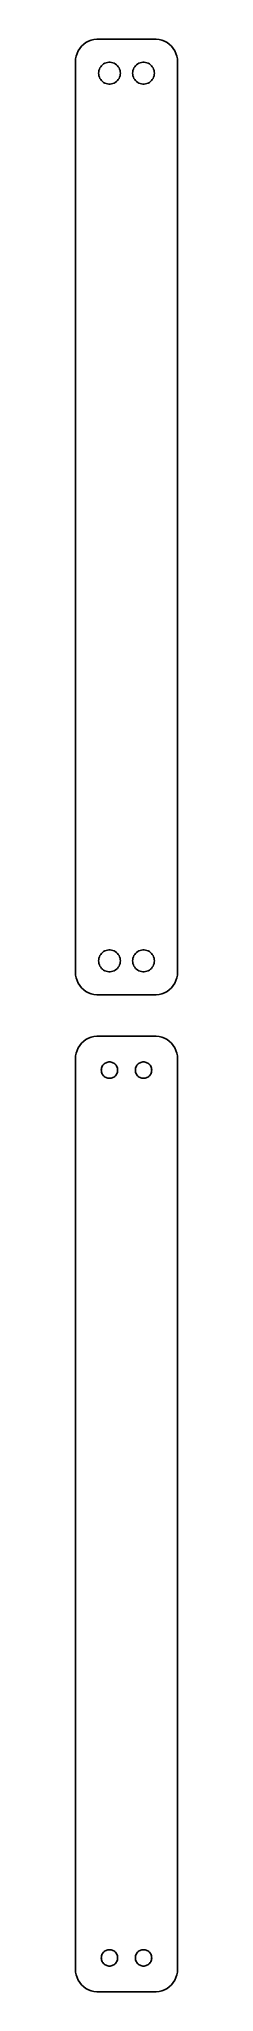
# Model space of a CAD drawing. Header units: metres. Extents: x -11 to 11, y 114 to 543.
import ezdxf

# ---------------------------------------------------------------- set-up
doc = ezdxf.new("R2010")
doc.units = ezdxf.units.M

msp = doc.modelspace()

# ---------------------------------------------------------------- linework, layer by layer
for p, q in [((-10.2951, 540.939), (-10.6315, 540.409)), ((-9.89484, 541.423), (-10.2951, 540.939)), ((-9.43712, 541.853), (-9.89484, 541.423)), ((-8.92912, 542.222), (-9.43712, 541.853)), ((-8.37889, 542.524), (-8.92912, 542.222)), ((-7.79507, 542.755), (-8.37889, 542.524)), ((-7.1869, 542.911), (-7.79507, 542.755)), ((-6.56395, 542.99), (-7.1869, 542.911)), ((6.56395, 542.99), (-6.56395, 542.99)), ((7.1869, 542.911), (6.56395, 542.99)), ((7.79507, 542.755), (7.1869, 542.911)), ((8.37889, 542.524), (7.79507, 542.755)), ((8.92912, 542.222), (8.37889, 542.524)), ((9.43712, 541.853), (8.92912, 542.222)), ((9.89484, 541.423), (9.43712, 541.853)), ((10.2951, 540.939), (9.89484, 541.423)), ((10.6315, 540.409), (10.2951, 540.939)), ((-11.2106, 538.627), (-11.25, 538)), ((-11.25, 538), (-11.25, 338)), ((-11.0929, 539.243), (-11.2106, 538.627)), ((-10.8989, 539.841), (-11.0929, 539.243)), ((-10.6315, 540.409), (-10.8989, 539.841)), ((-6.07458, 536.097), (-5.98146, 536.383)), ((-5.98146, 536.383), (-5.85313, 536.656)), ((-5.85313, 536.656), (-5.69164, 536.911)), ((-5.69164, 536.911), (-5.49951, 537.143)), ((-5.49951, 537.143), (-5.27982, 537.349)), ((-5.27982, 537.349), (-5.03598, 537.526)), ((-5.03598, 537.526), (-4.77187, 537.672)), ((-4.77187, 537.672), (-4.49164, 537.783)), ((-4.49164, 537.783), (-4.19971, 537.857)), ((-4.19971, 537.857), (-3.9007, 537.895)), ((-3.9007, 537.895), (-3.59929, 537.895)), ((-3.59929, 537.895), (-3.30028, 537.857)), ((-3.30028, 537.857), (-3.00835, 537.783)), ((-3.00835, 537.783), (-2.72812, 537.672)), ((-2.72812, 537.672), (-2.464, 537.526)), ((-2.464, 537.526), (-2.22017, 537.349)), ((-2.22017, 537.349), (-2.00047, 537.143)), ((-2.00047, 537.143), (-1.80835, 536.911)), ((-1.80835, 536.911), (-1.64685, 536.656)), ((-1.64685, 536.656), (-1.51852, 536.383)), ((-1.51852, 536.383), (-1.4254, 536.097)), ((1.4254, 536.097), (1.51852, 536.383)), ((1.51852, 536.383), (1.64685, 536.656)), ((1.64685, 536.656), (1.80835, 536.911)), ((1.80835, 536.911), (2.00047, 537.143)), ((2.00047, 537.143), (2.22017, 537.349)), ((2.22017, 537.349), (2.464, 537.526)), ((2.464, 537.526), (2.72812, 537.672)), ((2.72812, 537.672), (3.00835, 537.783)), ((3.00835, 537.783), (3.30028, 537.857)), ((3.30028, 537.857), (3.59929, 537.895)), ((3.59929, 537.895), (3.9007, 537.895)), ((3.9007, 537.895), (4.19971, 537.857)), ((4.19971, 537.857), (4.49164, 537.783)), ((4.49164, 537.783), (4.77187, 537.672)), ((4.77187, 537.672), (5.03598, 537.526)), ((5.03598, 537.526), (5.27982, 537.349)), ((5.27982, 537.349), (5.49951, 537.143)), ((5.49951, 537.143), (5.69164, 536.911)), ((5.69164, 536.911), (5.85313, 536.656)), ((5.85313, 536.656), (5.98146, 536.383)), ((5.98146, 536.383), (6.07458, 536.097)), ((10.8989, 539.841), (10.6315, 540.409)), ((11.0929, 539.243), (10.8989, 539.841)), ((11.2106, 538.627), (11.0929, 539.243)), ((11.25, 538), (11.2106, 538.627)), ((11.25, 338), (11.25, 538)), ((-6.14999, 535.5), (-6.13107, 535.801)), ((-6.13107, 535.199), (-6.14999, 535.5)), ((-6.13107, 535.801), (-6.07458, 536.097)), ((-6.07458, 534.903), (-6.13107, 535.199)), ((-5.98146, 534.617), (-6.07458, 534.903)), ((-5.85313, 534.344), (-5.98146, 534.617)), ((-5.69164, 534.089), (-5.85313, 534.344)), ((-5.49951, 533.857), (-5.69164, 534.089)), ((-5.27982, 533.651), (-5.49951, 533.857)), ((-5.03598, 533.474), (-5.27982, 533.651)), ((-4.77187, 533.328), (-5.03598, 533.474)), ((-4.49164, 533.217), (-4.77187, 533.328)), ((-4.19971, 533.143), (-4.49164, 533.217)), ((-3.9007, 533.105), (-4.19971, 533.143)), ((-3.59929, 533.105), (-3.9007, 533.105)), ((-3.30028, 533.143), (-3.59929, 533.105)), ((-3.00835, 533.217), (-3.30028, 533.143)), ((-2.72812, 533.328), (-3.00835, 533.217)), ((-2.464, 533.474), (-2.72812, 533.328)), ((-2.22017, 533.651), (-2.464, 533.474)), ((-2.00047, 533.857), (-2.22017, 533.651)), ((-1.80835, 534.089), (-2.00047, 533.857)), ((-1.64685, 534.344), (-1.80835, 534.089)), ((-1.51852, 534.617), (-1.64685, 534.344)), ((-1.4254, 534.903), (-1.51852, 534.617)), ((-1.4254, 536.097), (-1.36891, 535.801)), ((-1.36891, 535.199), (-1.4254, 534.903)), ((-1.36891, 535.801), (-1.34999, 535.5)), ((-1.34999, 535.5), (-1.36891, 535.199)), ((1.34999, 535.5), (1.36891, 535.801)), ((1.36891, 535.199), (1.34999, 535.5)), ((1.36891, 535.801), (1.4254, 536.097)), ((1.4254, 534.903), (1.36891, 535.199)), ((1.51852, 534.617), (1.4254, 534.903)), ((1.64685, 534.344), (1.51852, 534.617)), ((1.80835, 534.089), (1.64685, 534.344)), ((2.00047, 533.857), (1.80835, 534.089)), ((2.22017, 533.651), (2.00047, 533.857)), ((2.464, 533.474), (2.22017, 533.651)), ((2.72812, 533.328), (2.464, 533.474)), ((3.00835, 533.217), (2.72812, 533.328)), ((3.30028, 533.143), (3.00835, 533.217)), ((3.59929, 533.105), (3.30028, 533.143)), ((3.9007, 533.105), (3.59929, 533.105)), ((4.19971, 533.143), (3.9007, 533.105)), ((4.49164, 533.217), (4.19971, 533.143)), ((4.77187, 533.328), (4.49164, 533.217)), ((5.03598, 533.474), (4.77187, 533.328)), ((5.27982, 533.651), (5.03598, 533.474)), ((5.49951, 533.857), (5.27982, 533.651)), ((5.69164, 534.089), (5.49951, 533.857)), ((5.85313, 534.344), (5.69164, 534.089)), ((5.98146, 534.617), (5.85313, 534.344)), ((6.07458, 534.903), (5.98146, 534.617)), ((6.07458, 536.097), (6.13107, 535.801)), ((6.13107, 535.199), (6.07458, 534.903)), ((6.13107, 535.801), (6.14999, 535.5)), ((6.14999, 535.5), (6.13107, 535.199)), ((-6.14999, 340.5), (-6.13107, 340.801)), ((-6.13107, 340.199), (-6.14999, 340.5)), ((-6.13107, 340.801), (-6.07458, 341.097)), ((-6.07458, 339.903), (-6.13107, 340.199)), ((-6.07458, 341.097), (-5.98146, 341.383)), ((-5.98146, 339.617), (-6.07458, 339.903)), ((-5.98146, 341.383), (-5.85313, 341.656)), ((-5.85313, 339.344), (-5.98146, 339.617)), ((-5.85313, 341.656), (-5.69164, 341.911)), ((-5.69164, 339.089), (-5.85313, 339.344)), ((-5.69164, 341.911), (-5.49951, 342.143)), ((-5.49951, 338.857), (-5.69164, 339.089)), ((-5.49951, 342.143), (-5.27982, 342.349)), ((-5.27982, 342.349), (-5.03598, 342.526)), ((-5.03598, 342.526), (-4.77187, 342.672)), ((-4.77187, 342.672), (-4.49164, 342.783)), ((-4.49164, 342.783), (-4.19971, 342.857)), ((-4.19971, 342.857), (-3.9007, 342.895)), ((-3.9007, 342.895), (-3.59929, 342.895)), ((-3.59929, 342.895), (-3.30028, 342.857)), ((-3.30028, 342.857), (-3.00835, 342.783)), ((-3.00835, 342.783), (-2.72812, 342.672)), ((-2.72812, 342.672), (-2.464, 342.526)), ((-2.464, 342.526), (-2.22017, 342.349)), ((-2.22017, 342.349), (-2.00047, 342.143)), ((-2.00047, 342.143), (-1.80835, 341.911)), ((-1.80835, 339.089), (-2.00047, 338.857)), ((-1.80835, 341.911), (-1.64685, 341.656)), ((-1.64685, 339.344), (-1.80835, 339.089)), ((-1.64685, 341.656), (-1.51852, 341.383)), ((-1.51852, 339.617), (-1.64685, 339.344)), ((-1.51852, 341.383), (-1.4254, 341.097)), ((-1.4254, 339.903), (-1.51852, 339.617)), ((-1.4254, 341.097), (-1.36891, 340.801)), ((-1.36891, 340.199), (-1.4254, 339.903)), ((-1.36891, 340.801), (-1.34999, 340.5)), ((-1.34999, 340.5), (-1.36891, 340.199)), ((1.34999, 340.5), (1.36891, 340.801)), ((1.36891, 340.199), (1.34999, 340.5)), ((1.36891, 340.801), (1.4254, 341.097)), ((1.4254, 339.903), (1.36891, 340.199)), ((1.4254, 341.097), (1.51852, 341.383)), ((1.51852, 339.617), (1.4254, 339.903)), ((1.51852, 341.383), (1.64685, 341.656)), ((1.64685, 339.344), (1.51852, 339.617)), ((1.64685, 341.656), (1.80835, 341.911)), ((1.80835, 339.089), (1.64685, 339.344)), ((1.80835, 341.911), (2.00047, 342.143)), ((2.00047, 338.857), (1.80835, 339.089)), ((2.00047, 342.143), (2.22017, 342.349)), ((2.22017, 342.349), (2.464, 342.526)), ((2.464, 342.526), (2.72812, 342.672)), ((2.72812, 342.672), (3.00835, 342.783)), ((3.00835, 342.783), (3.30028, 342.857)), ((3.30028, 342.857), (3.59929, 342.895)), ((3.59929, 342.895), (3.9007, 342.895)), ((3.9007, 342.895), (4.19971, 342.857)), ((4.19971, 342.857), (4.49164, 342.783)), ((4.49164, 342.783), (4.77187, 342.672)), ((4.77187, 342.672), (5.03598, 342.526)), ((5.03598, 342.526), (5.27982, 342.349)), ((5.27982, 342.349), (5.49951, 342.143)), ((5.49951, 342.143), (5.69164, 341.911)), ((5.69164, 339.089), (5.49951, 338.857)), ((5.69164, 341.911), (5.85313, 341.656)), ((5.85313, 339.344), (5.69164, 339.089)), ((5.85313, 341.656), (5.98146, 341.383)), ((5.98146, 339.617), (5.85313, 339.344)), ((5.98146, 341.383), (6.07458, 341.097)), ((6.07458, 339.903), (5.98146, 339.617)), ((6.07458, 341.097), (6.13107, 340.801)), ((6.13107, 340.199), (6.07458, 339.903)), ((6.13107, 340.801), (6.14999, 340.5)), ((6.14999, 340.5), (6.13107, 340.199)), ((-11.25, 338), (-11.2106, 337.373)), ((-11.2106, 337.373), (-11.0929, 336.757)), ((-11.0929, 336.757), (-10.8989, 336.159)), ((-10.8989, 336.159), (-10.6315, 335.591)), ((-10.6315, 335.591), (-10.2951, 335.061)), ((-10.2951, 335.061), (-9.89484, 334.577)), ((-5.27982, 338.651), (-5.49951, 338.857)), ((-5.03598, 338.474), (-5.27982, 338.651)), ((-4.77187, 338.328), (-5.03598, 338.474)), ((-4.49164, 338.217), (-4.77187, 338.328)), ((-4.19971, 338.143), (-4.49164, 338.217)), ((-3.9007, 338.105), (-4.19971, 338.143)), ((-3.59929, 338.105), (-3.9007, 338.105)), ((-3.30028, 338.143), (-3.59929, 338.105)), ((-3.00835, 338.217), (-3.30028, 338.143)), ((-2.72812, 338.328), (-3.00835, 338.217)), ((-2.464, 338.474), (-2.72812, 338.328)), ((-2.22017, 338.651), (-2.464, 338.474)), ((-2.00047, 338.857), (-2.22017, 338.651)), ((2.22017, 338.651), (2.00047, 338.857)), ((2.464, 338.474), (2.22017, 338.651)), ((2.72812, 338.328), (2.464, 338.474)), ((3.00835, 338.217), (2.72812, 338.328)), ((3.30028, 338.143), (3.00835, 338.217)), ((3.59929, 338.105), (3.30028, 338.143)), ((3.9007, 338.105), (3.59929, 338.105)), ((4.19971, 338.143), (3.9007, 338.105)), ((4.49164, 338.217), (4.19971, 338.143)), ((4.77187, 338.328), (4.49164, 338.217)), ((5.03598, 338.474), (4.77187, 338.328)), ((5.27982, 338.651), (5.03598, 338.474)), ((5.49951, 338.857), (5.27982, 338.651)), ((9.89484, 334.577), (10.2951, 335.061)), ((10.2951, 335.061), (10.6315, 335.591)), ((10.6315, 335.591), (10.8989, 336.159)), ((10.8989, 336.159), (11.0929, 336.757)), ((11.0929, 336.757), (11.2106, 337.373)), ((11.2106, 337.373), (11.25, 338)), ((-9.89484, 334.577), (-9.43712, 334.147)), ((-9.43712, 334.147), (-8.92912, 333.778)), ((-8.92912, 333.778), (-8.37889, 333.476)), ((-8.37889, 333.476), (-7.79507, 333.245)), ((-7.79507, 333.245), (-7.1869, 333.089)), ((-7.1869, 333.089), (-6.56395, 333.01)), ((-6.56395, 333.01), (6.56395, 333.01)), ((6.56395, 333.01), (7.1869, 333.089)), ((7.1869, 333.089), (7.79507, 333.245)), ((7.79507, 333.245), (8.37889, 333.476)), ((8.37889, 333.476), (8.92912, 333.778)), ((8.92912, 333.778), (9.43712, 334.147)), ((9.43712, 334.147), (9.89484, 334.577)), ((-10.2951, 321.939), (-10.6315, 321.409)), ((-9.89484, 322.423), (-10.2951, 321.939)), ((-9.43712, 322.853), (-9.89484, 322.423)), ((-8.92912, 323.222), (-9.43712, 322.853)), ((-8.37889, 323.524), (-8.92912, 323.222)), ((-7.79507, 323.755), (-8.37889, 323.524)), ((-7.1869, 323.911), (-7.79507, 323.755)), ((-6.56395, 323.99), (-7.1869, 323.911)), ((6.56395, 323.99), (-6.56395, 323.99)), ((7.1869, 323.911), (6.56395, 323.99)), ((7.79507, 323.755), (7.1869, 323.911)), ((8.37889, 323.524), (7.79507, 323.755)), ((8.92912, 323.222), (8.37889, 323.524)), ((9.43712, 322.853), (8.92912, 323.222)), ((9.89484, 322.423), (9.43712, 322.853)), ((10.2951, 321.939), (9.89484, 322.423)), ((10.6315, 321.409), (10.2951, 321.939)), ((-11.2106, 319.627), (-11.25, 319)), ((-11.25, 319), (-11.25, 119)), ((-11.0929, 320.243), (-11.2106, 319.627)), ((-10.8989, 320.841), (-11.0929, 320.243)), ((-10.6315, 321.409), (-10.8989, 320.841)), ((-5.32735, 317.367), (-5.20622, 317.558)), ((-5.20622, 317.558), (-5.06213, 317.732)), ((-5.06213, 317.732), (-4.89735, 317.887)), ((-4.89735, 317.887), (-4.71448, 318.02)), ((-4.71448, 318.02), (-4.51639, 318.129)), ((-4.51639, 318.129), (-4.30623, 318.212)), ((-4.30623, 318.212), (-4.08728, 318.268)), ((-4.08728, 318.268), (-3.86302, 318.296)), ((-3.86302, 318.296), (-3.63696, 318.296)), ((-3.63696, 318.296), (-3.4127, 318.268)), ((-3.4127, 318.268), (-3.19376, 318.212)), ((-3.19376, 318.212), (-2.9836, 318.129)), ((-2.9836, 318.129), (-2.78551, 318.02)), ((-2.78551, 318.02), (-2.60263, 317.887)), ((-2.60263, 317.887), (-2.43785, 317.732)), ((-2.43785, 317.732), (-2.29376, 317.558)), ((-2.29376, 317.558), (-2.17264, 317.367)), ((2.17264, 317.367), (2.29376, 317.558)), ((2.29376, 317.558), (2.43785, 317.732)), ((2.43785, 317.732), (2.60263, 317.887)), ((2.60263, 317.887), (2.78551, 318.02)), ((2.78551, 318.02), (2.9836, 318.129)), ((2.9836, 318.129), (3.19376, 318.212)), ((3.19376, 318.212), (3.4127, 318.268)), ((3.4127, 318.268), (3.63696, 318.296)), ((3.63696, 318.296), (3.86302, 318.296)), ((3.86302, 318.296), (4.08728, 318.268)), ((4.08728, 318.268), (4.30623, 318.212)), ((4.30623, 318.212), (4.51639, 318.129)), ((4.51639, 318.129), (4.71448, 318.02)), ((4.71448, 318.02), (4.89735, 317.887)), ((4.89735, 317.887), (5.06213, 317.732)), ((5.06213, 317.732), (5.20622, 317.558)), ((5.20622, 317.558), (5.32735, 317.367)), ((10.8989, 320.841), (10.6315, 321.409)), ((11.0929, 320.243), (10.8989, 320.841)), ((11.2106, 319.627), (11.0929, 320.243)), ((11.25, 319), (11.2106, 319.627)), ((11.25, 119), (11.25, 319)), ((-5.54999, 316.5), (-5.5358, 316.726)), ((-5.5358, 316.274), (-5.54999, 316.5)), ((-5.5358, 316.726), (-5.49344, 316.948)), ((-5.49344, 316.052), (-5.5358, 316.274)), ((-5.49344, 316.948), (-5.42358, 317.163)), ((-5.42358, 315.837), (-5.49344, 316.052)), ((-5.42358, 317.163), (-5.32735, 317.367)), ((-5.32735, 315.633), (-5.42358, 315.837)), ((-5.20622, 315.442), (-5.32735, 315.633)), ((-5.06213, 315.268), (-5.20622, 315.442)), ((-4.89735, 315.113), (-5.06213, 315.268)), ((-4.71448, 314.98), (-4.89735, 315.113)), ((-4.51639, 314.871), (-4.71448, 314.98)), ((-4.30623, 314.788), (-4.51639, 314.871)), ((-4.08728, 314.732), (-4.30623, 314.788)), ((-3.86302, 314.704), (-4.08728, 314.732)), ((-3.63696, 314.704), (-3.86302, 314.704)), ((-3.4127, 314.732), (-3.63696, 314.704)), ((-3.19376, 314.788), (-3.4127, 314.732)), ((-2.9836, 314.871), (-3.19376, 314.788)), ((-2.78551, 314.98), (-2.9836, 314.871)), ((-2.60263, 315.113), (-2.78551, 314.98)), ((-2.43785, 315.268), (-2.60263, 315.113)), ((-2.29376, 315.442), (-2.43785, 315.268)), ((-2.17264, 315.633), (-2.29376, 315.442)), ((-2.17264, 317.367), (-2.0764, 317.163)), ((-2.0764, 315.837), (-2.17264, 315.633)), ((-2.0764, 317.163), (-2.00655, 316.948)), ((-2.00655, 316.052), (-2.0764, 315.837)), ((-2.00655, 316.948), (-1.96419, 316.726)), ((-1.96419, 316.274), (-2.00655, 316.052)), ((-1.96419, 316.726), (-1.95, 316.5)), ((-1.95, 316.5), (-1.96419, 316.274)), ((1.95, 316.5), (1.96419, 316.726)), ((1.96419, 316.274), (1.95, 316.5)), ((1.96419, 316.726), (2.00655, 316.948)), ((2.00655, 316.052), (1.96419, 316.274)), ((2.00655, 316.948), (2.0764, 317.163)), ((2.0764, 315.837), (2.00655, 316.052)), ((2.0764, 317.163), (2.17264, 317.367)), ((2.17264, 315.633), (2.0764, 315.837)), ((2.29376, 315.442), (2.17264, 315.633)), ((2.43785, 315.268), (2.29376, 315.442)), ((2.60263, 315.113), (2.43785, 315.268)), ((2.78551, 314.98), (2.60263, 315.113)), ((2.9836, 314.871), (2.78551, 314.98)), ((3.19376, 314.788), (2.9836, 314.871)), ((3.4127, 314.732), (3.19376, 314.788)), ((3.63696, 314.704), (3.4127, 314.732)), ((3.86302, 314.704), (3.63696, 314.704)), ((4.08728, 314.732), (3.86302, 314.704)), ((4.30623, 314.788), (4.08728, 314.732)), ((4.51639, 314.871), (4.30623, 314.788)), ((4.71448, 314.98), (4.51639, 314.871)), ((4.89735, 315.113), (4.71448, 314.98)), ((5.06213, 315.268), (4.89735, 315.113)), ((5.20622, 315.442), (5.06213, 315.268)), ((5.32735, 315.633), (5.20622, 315.442)), ((5.32735, 317.367), (5.42358, 317.163)), ((5.42358, 315.837), (5.32735, 315.633)), ((5.42358, 317.163), (5.49344, 316.948)), ((5.49344, 316.052), (5.42358, 315.837)), ((5.49344, 316.948), (5.5358, 316.726)), ((5.5358, 316.274), (5.49344, 316.052)), ((5.5358, 316.726), (5.54999, 316.5)), ((5.54999, 316.5), (5.5358, 316.274)), ((-5.54999, 121.5), (-5.5358, 121.726)), ((-5.5358, 121.274), (-5.54999, 121.5)), ((-5.5358, 121.726), (-5.49344, 121.948)), ((-5.49344, 121.052), (-5.5358, 121.274)), ((-5.49344, 121.948), (-5.42358, 122.163)), ((-5.42358, 120.837), (-5.49344, 121.052)), ((-5.42358, 122.163), (-5.32735, 122.367)), ((-5.32735, 120.633), (-5.42358, 120.837)), ((-5.32735, 122.367), (-5.20622, 122.558)), ((-5.20622, 120.442), (-5.32735, 120.633)), ((-5.20622, 122.558), (-5.06213, 122.732)), ((-5.06213, 120.268), (-5.20622, 120.442)), ((-5.06213, 122.732), (-4.89735, 122.887)), ((-4.89735, 120.113), (-5.06213, 120.268)), ((-4.89735, 122.887), (-4.71448, 123.02)), ((-4.71448, 123.02), (-4.51639, 123.129)), ((-4.51639, 123.129), (-4.30623, 123.212)), ((-4.30623, 123.212), (-4.08728, 123.268)), ((-4.08728, 123.268), (-3.86302, 123.296)), ((-3.86302, 123.296), (-3.63696, 123.296)), ((-3.63696, 123.296), (-3.4127, 123.268)), ((-3.4127, 123.268), (-3.19376, 123.212)), ((-3.19376, 123.212), (-2.9836, 123.129)), ((-2.9836, 123.129), (-2.78551, 123.02)), ((-2.78551, 123.02), (-2.60263, 122.887)), ((-2.60263, 122.887), (-2.43785, 122.732)), ((-2.43785, 120.268), (-2.60263, 120.113)), ((-2.43785, 122.732), (-2.29376, 122.558)), ((-2.29376, 120.442), (-2.43785, 120.268)), ((-2.29376, 122.558), (-2.17264, 122.367)), ((-2.17264, 120.633), (-2.29376, 120.442)), ((-2.17264, 122.367), (-2.0764, 122.163)), ((-2.0764, 120.837), (-2.17264, 120.633)), ((-2.0764, 122.163), (-2.00655, 121.948)), ((-2.00655, 121.052), (-2.0764, 120.837)), ((-2.00655, 121.948), (-1.96419, 121.726)), ((-1.96419, 121.274), (-2.00655, 121.052)), ((-1.96419, 121.726), (-1.95, 121.5)), ((-1.95, 121.5), (-1.96419, 121.274)), ((1.95, 121.5), (1.96419, 121.726)), ((1.96419, 121.274), (1.95, 121.5)), ((1.96419, 121.726), (2.00655, 121.948)), ((2.00655, 121.052), (1.96419, 121.274)), ((2.00655, 121.948), (2.0764, 122.163)), ((2.0764, 120.837), (2.00655, 121.052)), ((2.0764, 122.163), (2.17264, 122.367)), ((2.17264, 120.633), (2.0764, 120.837)), ((2.17264, 122.367), (2.29376, 122.558)), ((2.29376, 120.442), (2.17264, 120.633)), ((2.29376, 122.558), (2.43785, 122.732)), ((2.43785, 120.268), (2.29376, 120.442)), ((2.43785, 122.732), (2.60263, 122.887)), ((2.60263, 120.113), (2.43785, 120.268)), ((2.60263, 122.887), (2.78551, 123.02)), ((2.78551, 123.02), (2.9836, 123.129)), ((2.9836, 123.129), (3.19376, 123.212)), ((3.19376, 123.212), (3.4127, 123.268)), ((3.4127, 123.268), (3.63696, 123.296)), ((3.63696, 123.296), (3.86302, 123.296)), ((3.86302, 123.296), (4.08728, 123.268)), ((4.08728, 123.268), (4.30623, 123.212)), ((4.30623, 123.212), (4.51639, 123.129)), ((4.51639, 123.129), (4.71448, 123.02)), ((4.71448, 123.02), (4.89735, 122.887)), ((4.89735, 122.887), (5.06213, 122.732)), ((5.06213, 120.268), (4.89735, 120.113)), ((5.06213, 122.732), (5.20622, 122.558)), ((5.20622, 120.442), (5.06213, 120.268)), ((5.20622, 122.558), (5.32735, 122.367)), ((5.32735, 120.633), (5.20622, 120.442)), ((5.32735, 122.367), (5.42358, 122.163)), ((5.42358, 120.837), (5.32735, 120.633)), ((5.42358, 122.163), (5.49344, 121.948)), ((5.49344, 121.052), (5.42358, 120.837)), ((5.49344, 121.948), (5.5358, 121.726)), ((5.5358, 121.274), (5.49344, 121.052)), ((5.5358, 121.726), (5.54999, 121.5)), ((5.54999, 121.5), (5.5358, 121.274)), ((-11.25, 119), (-11.2106, 118.373)), ((-11.2106, 118.373), (-11.0929, 117.757)), ((-11.0929, 117.757), (-10.8989, 117.159)), ((-10.8989, 117.159), (-10.6315, 116.591)), ((-10.6315, 116.591), (-10.2951, 116.061)), ((-10.2951, 116.061), (-9.89484, 115.577)), ((-4.71448, 119.98), (-4.89735, 120.113)), ((-4.51639, 119.871), (-4.71448, 119.98)), ((-4.30623, 119.788), (-4.51639, 119.871)), ((-4.08728, 119.732), (-4.30623, 119.788)), ((-3.86302, 119.704), (-4.08728, 119.732)), ((-3.63696, 119.704), (-3.86302, 119.704)), ((-3.4127, 119.732), (-3.63696, 119.704)), ((-3.19376, 119.788), (-3.4127, 119.732)), ((-2.9836, 119.871), (-3.19376, 119.788)), ((-2.78551, 119.98), (-2.9836, 119.871)), ((-2.60263, 120.113), (-2.78551, 119.98)), ((2.78551, 119.98), (2.60263, 120.113)), ((2.9836, 119.871), (2.78551, 119.98)), ((3.19376, 119.788), (2.9836, 119.871)), ((3.4127, 119.732), (3.19376, 119.788)), ((3.63696, 119.704), (3.4127, 119.732)), ((3.86302, 119.704), (3.63696, 119.704)), ((4.08728, 119.732), (3.86302, 119.704)), ((4.30623, 119.788), (4.08728, 119.732)), ((4.51639, 119.871), (4.30623, 119.788)), ((4.71448, 119.98), (4.51639, 119.871)), ((4.89735, 120.113), (4.71448, 119.98)), ((9.89484, 115.577), (10.2951, 116.061)), ((10.2951, 116.061), (10.6315, 116.591)), ((10.6315, 116.591), (10.8989, 117.159)), ((10.8989, 117.159), (11.0929, 117.757)), ((11.0929, 117.757), (11.2106, 118.373)), ((11.2106, 118.373), (11.25, 119)), ((-9.89484, 115.577), (-9.43712, 115.147)), ((-9.43712, 115.147), (-8.92912, 114.778)), ((-8.92912, 114.778), (-8.37889, 114.476)), ((-8.37889, 114.476), (-7.79507, 114.245)), ((-7.79507, 114.245), (-7.1869, 114.089)), ((-7.1869, 114.089), (-6.56395, 114.01)), ((-6.56395, 114.01), (6.56395, 114.01)), ((6.56395, 114.01), (7.1869, 114.089)), ((7.1869, 114.089), (7.79507, 114.245)), ((7.79507, 114.245), (8.37889, 114.476)), ((8.37889, 114.476), (8.92912, 114.778)), ((8.92912, 114.778), (9.43712, 115.147)), ((9.43712, 115.147), (9.89484, 115.577))]:
    msp.add_line(p, q)

doc.saveas('drawing.dxf')
